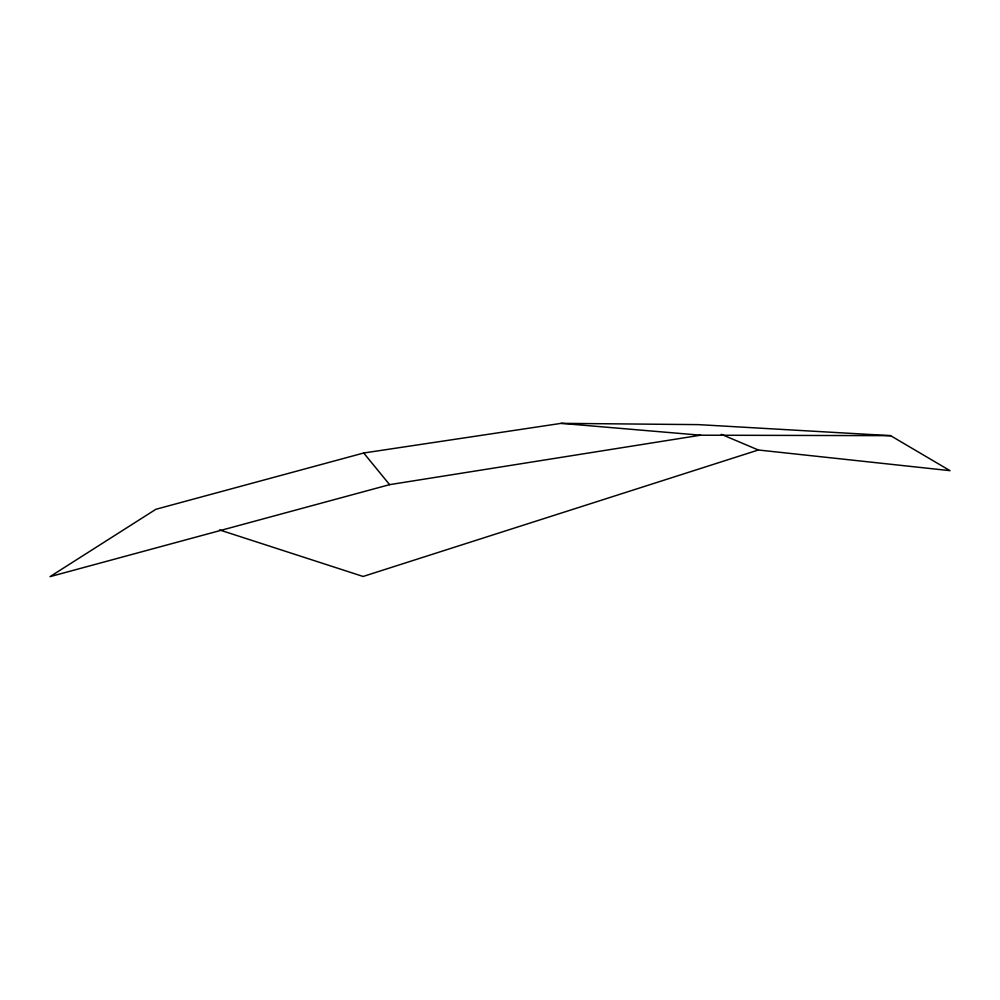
<?xml version="1.0" encoding="UTF-8"?>
<svg xmlns="http://www.w3.org/2000/svg" width="1000" height="1000" viewBox="0 0 1000 1000"><rect width="100%" height="100%" fill="white"/><g stroke="black" fill="none" stroke-linecap="round" stroke-linejoin="round"><path stroke-width="1.5" d="M890.575 435.662L700.55 435.2L389.6 484.65L50 576.65L155.887 509.288L363.713 453L561.2 423.35L698.4 424.625L890.575 435.662L950 470.662L758.337 450L363.113 576.462L219.537 529.925M561.2 423.35L700.55 435.2M721.237 434.3L758.337 450M363.713 453L389.6 484.65"/></g></svg>
